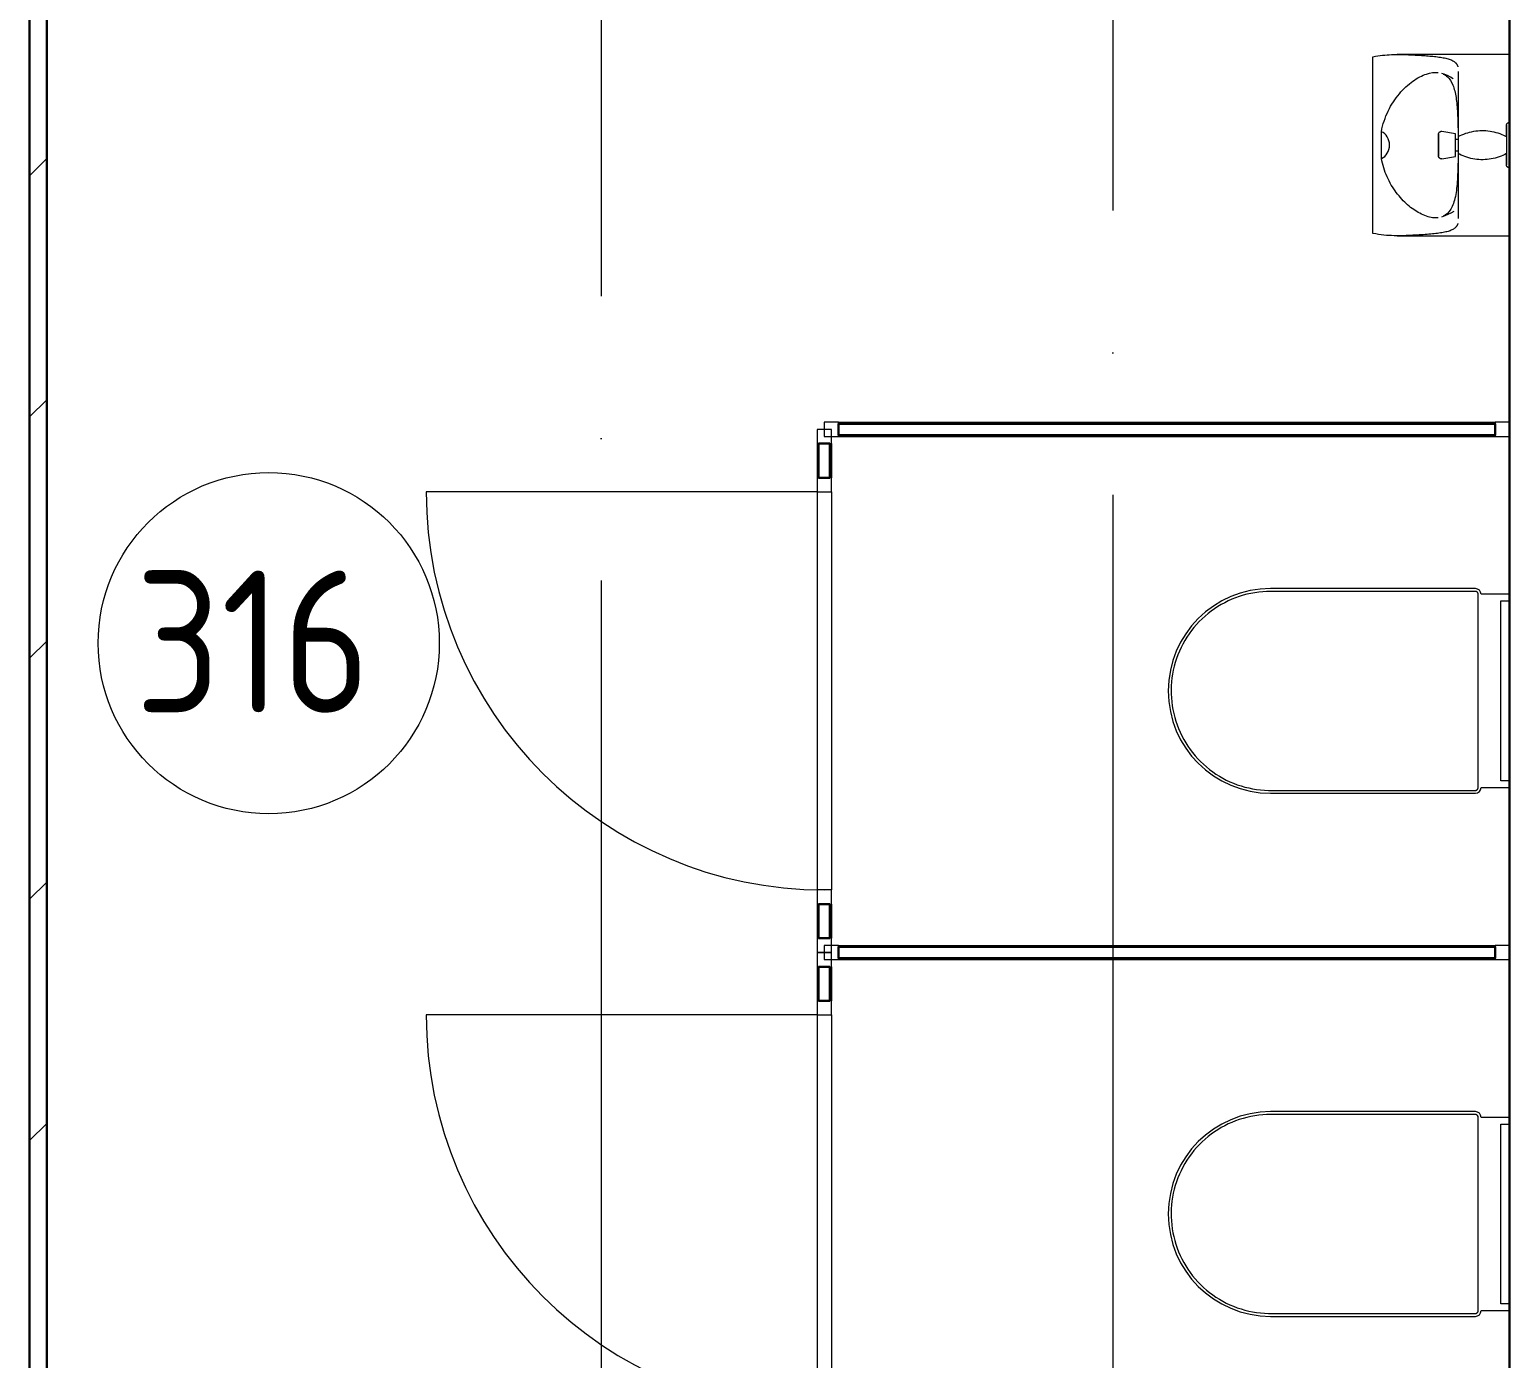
# Model space of a CAD drawing. Header units: millimetres. Extents: x -88595 to 880822, y -1054509 to -148035.
# Drawn here: x 432058 to 434661, y -271871 to -269534 of the extents above; entities that cross this region are included whole.
import ezdxf

# ---------------------------------------------------------------- set-up
doc = ezdxf.new("R2010")
doc.units = ezdxf.units.MM
doc.linetypes.add('ADSK_Линия сетки', pattern=[25, 20, -2.5, 0, -2.5])
for name, color, linetype, lineweight in [('Витраж', 7, 'Continuous', 9), ('Двери', 7, 'Continuous', 9), ('Марки помещений', 7, 'Continuous', 20), ('Оборудование', 7, 'Continuous', 18), ('Оси', 7, 'Continuous', 9), ('Сантехника', 7, 'Continuous', 18), ('Стены внутренние', 7, 'Continuous', 18), ('Стены наружные', 7, 'Continuous', 18), ('Стены разрез', 7, 'Continuous', 30)]:
    doc.layers.add(name, color=color, linetype=linetype, lineweight=lineweight)
doc.styles.add('GOST Common_2', font='GOST_Common.ttf', dxfattribs={"width": 0.9, "height": 350})

# ---------------------------------------------------------------- blocks, each defined once
blk = doc.blocks.new('3 этаж')
at = {"layer": 'Витраж', "lineweight": 18, "extrusion": (0, 0, -1)}
for p, q in [((445348.9, 656188.9), (445323.9, 656188.9)), ((445323.9, 656188.9), (445323.9, 656163.9)), ((445361.4, 656201.4), (445336.4, 656201.4)), ((445336.4, 656201.4), (445336.4, 656176.4)), ((445348.9, 656163.9), (445348.9, 656188.9)), ((445361.4, 656176.4), (445361.4, 656201.4)), ((445323.9, 656163.9), (445348.9, 656163.9)), ((445336.4, 656176.4), (445361.4, 656176.4)), ((445348.9, 656103.9), (445323.9, 656103.9)), ((445323.9, 656103.9), (445323.9, 656078.9)), ((445348.9, 656078.9), (445348.9, 656103.9)), ((445323.9, 656078.9), (445348.9, 656078.9)), ((445348.9, 655378.9), (445323.9, 655378.9)), ((445323.9, 655378.9), (445323.9, 655353.9)), ((445323.9, 655353.9), (445348.9, 655353.9)), ((445348.9, 655353.9), (445348.9, 655378.9)), ((445361.4, 655281.4), (445336.4, 655281.4)), ((445336.4, 655281.4), (445336.4, 655256.4)), ((445361.4, 655256.4), (445361.4, 655281.4)), ((445348.9, 655268.9), (445323.9, 655268.9)), ((445323.9, 655268.9), (445323.9, 655243.9)), ((445336.4, 655256.4), (445361.4, 655256.4)), ((445348.9, 655243.9), (445348.9, 655268.9)), ((445323.9, 655243.9), (445348.9, 655243.9)), ((445348.9, 655183.9), (445323.9, 655183.9)), ((445323.9, 655183.9), (445323.9, 655158.9)), ((445348.9, 655158.9), (445348.9, 655183.9)), ((445323.9, 655158.9), (445348.9, 655158.9))]:
    blk.add_line(p, q, dxfattribs=at)
at = {"layer": 'Витраж'}
for p, q in [((445361.4, 656201.4), (446516.4, 656201.4)), ((445323.9, 656163.9), (445323.9, 656103.9)), ((445348.9, 656163.9), (445348.9, 656103.9)), ((445361.4, 656176.4), (446516.4, 656176.4)), ((445323.9, 656078.9), (445323.9, 655378.9)), ((445348.9, 656078.9), (445348.9, 655378.9)), ((445323.9, 655353.9), (445323.9, 655293.9)), ((445348.9, 655353.9), (445348.9, 655293.9)), ((445361.4, 655281.4), (446516.4, 655281.4)), ((445361.4, 655256.4), (446516.4, 655256.4)), ((445323.9, 655243.9), (445323.9, 655183.9)), ((445348.9, 655243.9), (445348.9, 655183.9)), ((445323.9, 655158.9), (445323.9, 654458.9)), ((445348.9, 655158.9), (445348.9, 654458.9))]:
    blk.add_line(p, q, dxfattribs=at)
at = {"layer": 'Витраж', "lineweight": 18}
for p, q in [((446541.4, 656201.4), (446516.4, 656201.4)), ((446516.4, 656201.4), (446516.4, 656176.4)), ((446541.4, 656176.4), (446541.4, 656201.4)), ((446516.4, 656176.4), (446541.4, 656176.4)), ((445348.9, 655293.9), (445323.9, 655293.9)), ((445323.9, 655293.9), (445323.9, 655268.9)), ((445348.9, 655268.9), (445348.9, 655293.9)), ((446541.4, 655281.4), (446516.4, 655281.4)), ((446516.4, 655281.4), (446516.4, 655256.4)), ((446541.4, 655256.4), (446541.4, 655281.4)), ((445323.9, 655268.9), (445348.9, 655268.9)), ((446516.4, 655256.4), (446541.4, 655256.4))]:
    blk.add_line(p, q, dxfattribs=at)
at = {"layer": 'Двери'}
for p, q in [((445323.9, 656078.9), (444636.4, 656078.9)), ((445323.9, 655158.9), (444636.4, 655158.9))]:
    blk.add_line(p, q, dxfattribs=at)
for centre in [(445336.4, 656078.9), (445336.4, 655158.9)]:
    blk.add_arc(centre, 700, 180, 270, dxfattribs=at)
at = {"layer": 'Марки помещений'}
blk.add_circle((444359.4, 655812.9), 300, dxfattribs=at)
at = {"layer": 'Оси', "linetype": 'ADSK_Линия сетки', "ltscale": 100}
for p, q in [((444943.9, 695924.5), (444943.9, 629947.7)), ((445843.9, 661073.9), (445843.9, 631217.7))]:
    blk.add_line(p, q, dxfattribs=at)
at = {"layer": 'Сантехника'}
for p, q in [((446301.4, 656533.4), (446301.4, 656844.4)), ((446541.4, 656848.3), (446344.2, 656848.3)), ((446451.2, 656798.9), (446451.2, 656697.5)), ((446316.2, 656688.9), (446316.2, 656712.4)), ((446446.4, 656708.9), (446422.7, 656713)), ((446446.4, 656688.9), (446446.4, 656708.9)), ((446451, 656712.7), (446451, 656697.5)), ((446316.2, 656665.3), (446316.2, 656688.9)), ((446451.4, 656698.9), (446446.4, 656698.9)), ((446446.4, 656668.9), (446446.4, 656688.9)), ((446451.4, 656703.9), (446451.4, 656688.9)), ((446451.4, 656688.9), (446451.4, 656673.9)), ((446422.7, 656664.7), (446446.4, 656668.9)), ((446446.4, 656678.9), (446451.4, 656678.9)), ((446451, 656680.2), (446451, 656665)), ((446451.2, 656680.2), (446451.2, 656578.9)), ((446344.2, 656529.4), (446541.4, 656529.4)), ((446481.4, 655908.9), (446121.4, 655908.9)), ((446481.4, 655903.9), (446121.4, 655903.9)), ((446486.4, 655558.9), (446486.4, 655898.9)), ((446541.4, 655898.9), (446491.4, 655898.9)), ((446526.4, 655570.7), (446526.4, 655887.1)), ((446526.4, 655887.1), (446541.4, 655887.1)), ((446541.4, 655570.7), (446526.4, 655570.7)), ((446121.4, 655553.9), (446481.4, 655553.9)), ((446121.4, 655548.9), (446481.4, 655548.9)), ((446491.4, 655558.9), (446541.4, 655558.9)), ((446481.4, 654988.9), (446121.4, 654988.9)), ((446481.4, 654983.9), (446121.4, 654983.9)), ((446486.4, 654638.9), (446486.4, 654978.9)), ((446541.4, 654978.9), (446491.4, 654978.9)), ((446526.4, 654650.7), (446526.4, 654967.1)), ((446526.4, 654967.1), (446541.4, 654967.1)), ((446541.4, 654650.7), (446526.4, 654650.7)), ((446121.4, 654633.9), (446481.4, 654633.9)), ((446121.4, 654628.9), (446481.4, 654628.9)), ((446491.4, 654638.9), (446541.4, 654638.9))]:
    blk.add_line(p, q, dxfattribs=at)
at = {"layer": 'Сантехника', "flags": 128}
for points in [[(446442.7, 656805.7), (446437.6, 656808.5), (446432.2, 656811.1), (446426.7, 656813.4), (446422.6, 656814.9)], [(446416.8, 656708.1), (446416.8, 656708.3), (446416.8, 656708.5), (446416.9, 656708.7), (446416.9, 656708.9), (446416.9, 656709.1), (446417, 656709.3), (446417, 656709.5), (446417.1, 656709.7), (446417.1, 656709.9), (446417.2, 656710.1), (446417.3, 656710.2), (446417.4, 656710.4), (446417.5, 656710.6), (446417.6, 656710.8), (446417.7, 656710.9), (446417.8, 656711.1), (446417.9, 656711.3), (446418.1, 656711.4), (446418.2, 656711.6), (446418.3, 656711.7), (446418.5, 656711.8), (446418.6, 656712), (446418.8, 656712.1), (446419, 656712.2), (446419.1, 656712.3), (446419.3, 656712.4), (446419.5, 656712.5), (446419.6, 656712.6), (446419.8, 656712.7), (446420, 656712.8), (446420.2, 656712.8), (446420.4, 656712.9), (446420.6, 656713), (446420.8, 656713), (446421, 656713), (446421.2, 656713.1), (446421.4, 656713.1), (446421.6, 656713.1), (446421.8, 656713.1), (446422, 656713.1), (446422.2, 656713.1), (446422.4, 656713.1), (446422.6, 656713.1), (446422.7, 656713)], [(446416.8, 656688.9), (446416.8, 656689.6), (446416.8, 656690.4), (446416.8, 656691.2), (446416.8, 656691.9), (446416.8, 656692.7), (446416.8, 656693.4), (446416.8, 656694.2), (446416.8, 656694.9), (446416.8, 656695.6), (446416.8, 656696.4), (446416.8, 656697.1), (446416.8, 656697.7), (446416.8, 656698.4), (446416.8, 656699.1), (446416.8, 656699.7), (446416.8, 656700.4), (446416.8, 656701), (446416.8, 656701.6), (446416.8, 656702.1), (446416.8, 656702.7), (446416.8, 656703.2), (446416.8, 656703.7), (446416.8, 656704.2), (446416.8, 656704.6), (446416.8, 656705.1), (446416.8, 656705.5), (446416.8, 656705.8), (446416.8, 656706.2), (446416.8, 656706.5), (446416.8, 656706.8), (446416.8, 656707.1), (446416.8, 656707.3), (446416.8, 656707.5), (446416.8, 656707.7), (446416.8, 656707.8), (446416.8, 656707.9), (446416.8, 656708), (446416.8, 656708.1), (446416.8, 656708.1)], [(446416.8, 656708.1), (446416.8, 656708.1), (446416.8, 656708), (446416.8, 656708), (446416.8, 656707.9), (446416.8, 656707.7), (446416.8, 656707.6), (446416.8, 656707.4), (446416.8, 656707.1), (446416.8, 656706.9), (446416.8, 656706.6), (446416.8, 656706.3), (446416.8, 656705.9), (446416.8, 656705.6), (446416.8, 656705.2), (446416.8, 656704.7), (446416.8, 656704.3), (446416.8, 656703.8), (446416.8, 656703.3), (446416.8, 656702.8), (446416.8, 656702.3), (446416.8, 656701.7), (446416.8, 656701.1), (446416.8, 656700.5), (446416.8, 656699.9), (446416.8, 656699.3), (446416.8, 656698.6), (446416.8, 656697.9), (446416.8, 656697.2), (446416.8, 656696.5), (446416.8, 656695.8), (446416.8, 656695.1), (446416.8, 656694.4), (446416.8, 656693.6), (446416.8, 656692.9), (446416.8, 656692.1), (446416.8, 656691.4), (446416.8, 656690.6), (446416.8, 656689.8), (446416.8, 656689.1), (446416.8, 656688.9)], [(446451.4, 656703.9), (446454.6, 656705.5), (446457.8, 656707), (446461.2, 656708.4), (446464.5, 656709.6), (446468, 656710.7), (446471.4, 656711.7), (446474.9, 656712.5), (446478.5, 656713.2), (446482, 656713.7), (446485.6, 656714.1), (446489.2, 656714.4), (446492.8, 656714.5), (446496.4, 656714.5), (446500, 656714.3), (446503.6, 656714), (446507.2, 656713.5), (446510.7, 656712.9), (446514.2, 656712.2), (446517.7, 656711.3), (446521.2, 656710.3), (446524.6, 656709.1), (446527.9, 656707.8), (446531.2, 656706.4), (446534.5, 656704.8), (446536.4, 656703.9)], [(446536.4, 656723.9), (446536.4, 656724.1), (446536.4, 656724.3), (446536.4, 656724.5), (446536.4, 656724.7), (446536.5, 656724.9), (446536.5, 656725), (446536.6, 656725.2), (446536.6, 656725.4), (446536.7, 656725.6), (446536.8, 656725.8), (446536.8, 656726), (446536.9, 656726.2), (446537, 656726.3), (446537.1, 656726.5), (446537.2, 656726.7), (446537.4, 656726.8), (446537.5, 656727), (446537.6, 656727.2), (446537.7, 656727.3), (446537.9, 656727.4), (446538, 656727.6), (446538.2, 656727.7), (446538.3, 656727.8), (446538.5, 656728), (446538.7, 656728.1), (446538.8, 656728.2), (446539, 656728.3), (446539.2, 656728.4), (446539.4, 656728.4), (446539.6, 656728.5), (446539.7, 656728.6), (446539.9, 656728.7), (446540.1, 656728.7), (446540.3, 656728.7), (446540.5, 656728.8), (446540.7, 656728.8), (446540.9, 656728.8), (446541.1, 656728.9), (446541.3, 656728.9), (446541.4, 656728.9)], [(446536.4, 656705), (446536.4, 656706.3), (446536.4, 656707.5), (446536.4, 656708.6), (446536.4, 656709.8), (446536.4, 656710.9), (446536.4, 656711.9), (446536.4, 656713), (446536.4, 656714), (446536.4, 656714.9), (446536.4, 656715.8), (446536.4, 656716.7), (446536.4, 656717.5), (446536.4, 656718.3), (446536.4, 656719), (446536.4, 656719.7), (446536.4, 656720.4), (446536.4, 656720.9), (446536.4, 656721.5), (446536.4, 656722), (446536.4, 656722.4), (446536.4, 656722.8), (446536.4, 656723.1), (446536.4, 656723.4), (446536.4, 656723.6), (446536.4, 656723.7), (446536.4, 656723.8), (446536.4, 656723.9)], [(446536.4, 656723.9), (446536.4, 656723.8), (446536.4, 656723.7), (446536.4, 656723.6), (446536.4, 656723.4), (446536.4, 656723.2), (446536.4, 656722.9), (446536.4, 656722.5), (446536.4, 656722.1), (446536.4, 656721.6), (446536.4, 656721.1), (446536.4, 656720.5), (446536.4, 656719.9), (446536.4, 656719.2), (446536.4, 656718.5), (446536.4, 656717.7), (446536.4, 656716.9), (446536.4, 656716.1), (446536.4, 656715.2), (446536.4, 656714.2), (446536.4, 656713.2), (446536.4, 656712.2), (446536.4, 656711.2), (446536.4, 656710.1), (446536.4, 656708.9), (446536.4, 656707.8), (446536.4, 656706.6), (446536.4, 656705.4), (446536.4, 656704.1), (446536.4, 656702.8), (446536.4, 656701.5), (446536.4, 656700.2), (446536.4, 656698.9), (446536.4, 656697.5), (446536.4, 656696.2), (446536.4, 656694.8), (446536.4, 656693.4), (446536.4, 656692), (446536.4, 656690.6), (446536.4, 656689.2), (446536.4, 656688.9)], [(446416.8, 656688.9), (446416.8, 656688.1), (446416.8, 656687.3), (446416.8, 656686.6), (446416.8, 656685.8), (446416.8, 656685), (446416.8, 656684.3), (446416.8, 656683.5), (446416.8, 656682.8), (446416.8, 656682.1), (446416.8, 656681.4), (446416.8, 656680.7), (446416.8, 656680), (446416.8, 656679.3), (446416.8, 656678.6), (446416.8, 656678), (446416.8, 656677.4), (446416.8, 656676.8), (446416.8, 656676.2), (446416.8, 656675.6), (446416.8, 656675.1), (446416.8, 656674.5), (446416.8, 656674), (446416.8, 656673.5), (446416.8, 656673.1), (446416.8, 656672.7), (446416.8, 656672.3), (446416.8, 656671.9), (446416.8, 656671.5), (446416.8, 656671.2), (446416.8, 656670.9), (446416.8, 656670.7), (446416.8, 656670.4), (446416.8, 656670.2), (446416.8, 656670), (446416.8, 656669.9), (446416.8, 656669.8), (446416.8, 656669.7), (446416.8, 656669.6), (446416.8, 656669.6)], [(446416.8, 656669.6), (446416.8, 656669.6), (446416.8, 656669.7), (446416.8, 656669.7), (446416.8, 656669.9), (446416.8, 656670), (446416.8, 656670.2), (446416.8, 656670.4), (446416.8, 656670.6), (446416.8, 656670.8), (446416.8, 656671.1), (446416.8, 656671.4), (446416.8, 656671.8), (446416.8, 656672.2), (446416.8, 656672.6), (446416.8, 656673), (446416.8, 656673.4), (446416.8, 656673.9), (446416.8, 656674.4), (446416.8, 656674.9), (446416.8, 656675.4), (446416.8, 656676), (446416.8, 656676.6), (446416.8, 656677.2), (446416.8, 656677.8), (446416.8, 656678.5), (446416.8, 656679.1), (446416.8, 656679.8), (446416.8, 656680.5), (446416.8, 656681.2), (446416.8, 656681.9), (446416.8, 656682.6), (446416.8, 656683.3), (446416.8, 656684.1), (446416.8, 656684.8), (446416.8, 656685.6), (446416.8, 656686.3), (446416.8, 656687.1), (446416.8, 656687.9), (446416.8, 656688.7), (446416.8, 656688.9)], [(446536.4, 656688.9), (446536.4, 656687.5), (446536.4, 656686.1), (446536.4, 656684.7), (446536.4, 656683.3), (446536.4, 656681.9), (446536.4, 656680.5), (446536.4, 656679.2), (446536.4, 656677.9), (446536.4, 656676.5), (446536.4, 656675.2), (446536.4, 656674), (446536.4, 656672.7), (446536.4, 656671.5), (446536.4, 656670.3), (446536.4, 656669.1), (446536.4, 656668), (446536.4, 656666.9), (446536.4, 656665.8), (446536.4, 656664.7), (446536.4, 656663.8), (446536.4, 656662.8), (446536.4, 656661.9), (446536.4, 656661), (446536.4, 656660.2), (446536.4, 656659.4), (446536.4, 656658.7), (446536.4, 656658), (446536.4, 656657.4), (446536.4, 656656.8), (446536.4, 656656.2), (446536.4, 656655.8), (446536.4, 656655.3), (446536.4, 656655), (446536.4, 656654.6), (446536.4, 656654.4), (446536.4, 656654.2), (446536.4, 656654), (446536.4, 656653.9), (446536.4, 656653.9)], [(446422.7, 656664.7), (446422.5, 656664.7), (446422.3, 656664.6), (446422.1, 656664.6), (446421.9, 656664.6), (446421.7, 656664.6), (446421.5, 656664.6), (446421.3, 656664.6), (446421.1, 656664.7), (446420.9, 656664.7), (446420.7, 656664.7), (446420.5, 656664.8), (446420.3, 656664.8), (446420.1, 656664.9), (446419.9, 656665), (446419.8, 656665.1), (446419.6, 656665.1), (446419.4, 656665.2), (446419.2, 656665.3), (446419.1, 656665.4), (446418.9, 656665.6), (446418.7, 656665.7), (446418.6, 656665.8), (446418.4, 656665.9), (446418.3, 656666.1), (446418.1, 656666.2), (446418, 656666.4), (446417.9, 656666.5), (446417.8, 656666.7), (446417.7, 656666.8), (446417.5, 656667), (446417.4, 656667.2), (446417.4, 656667.4), (446417.3, 656667.5), (446417.2, 656667.7), (446417.1, 656667.9), (446417.1, 656668.1), (446417, 656668.3), (446416.9, 656668.5), (446416.9, 656668.7), (446416.9, 656668.9), (446416.9, 656669.1), (446416.8, 656669.3), (446416.8, 656669.5), (446416.8, 656669.6)], [(446536.4, 656673.9), (446533.2, 656672.2), (446529.9, 656670.7), (446526.6, 656669.3), (446523.2, 656668.1), (446519.8, 656667), (446516.3, 656666), (446512.8, 656665.2), (446509.3, 656664.5), (446505.7, 656664), (446502.1, 656663.6), (446498.5, 656663.3), (446494.9, 656663.2), (446491.3, 656663.2), (446487.7, 656663.4), (446484.1, 656663.7), (446480.6, 656664.2), (446477, 656664.8), (446473.5, 656665.5), (446470, 656666.4), (446466.6, 656667.4), (446463.2, 656668.6), (446459.8, 656669.9), (446456.5, 656671.3), (446453.3, 656672.9), (446451.4, 656673.9)], [(446536.4, 656653.9), (446536.4, 656653.9), (446536.4, 656654), (446536.4, 656654.1), (446536.4, 656654.3), (446536.4, 656654.6), (446536.4, 656654.9), (446536.4, 656655.2), (446536.4, 656655.6), (446536.4, 656656.1), (446536.4, 656656.6), (446536.4, 656657.2), (446536.4, 656657.8), (446536.4, 656658.5), (446536.4, 656659.2), (446536.4, 656660), (446536.4, 656660.8), (446536.4, 656661.6), (446536.4, 656662.5), (446536.4, 656663.5), (446536.4, 656664.5), (446536.4, 656665.5), (446536.4, 656666.6), (446536.4, 656667.7), (446536.4, 656668.8), (446536.4, 656669.9), (446536.4, 656671.1), (446536.4, 656672.4), (446536.4, 656673.6)], [(446541.4, 656648.9), (446541.2, 656648.9), (446541, 656648.9), (446540.8, 656648.9), (446540.6, 656648.9), (446540.4, 656649), (446540.2, 656649), (446540, 656649.1), (446539.8, 656649.1), (446539.6, 656649.2), (446539.4, 656649.3), (446539.2, 656649.3), (446539.1, 656649.4), (446538.9, 656649.5), (446538.7, 656649.6), (446538.5, 656649.7), (446538.4, 656649.8), (446538.2, 656650), (446538.1, 656650.1), (446537.9, 656650.2), (446537.8, 656650.4), (446537.6, 656650.5), (446537.5, 656650.7), (446537.4, 656650.8), (446537.3, 656651), (446537.2, 656651.2), (446537.1, 656651.3), (446537, 656651.5), (446536.9, 656651.7), (446536.8, 656651.9), (446536.7, 656652), (446536.6, 656652.2), (446536.6, 656652.4), (446536.5, 656652.6), (446536.5, 656652.8), (446536.4, 656653), (446536.4, 656653.2), (446536.4, 656653.4), (446536.4, 656653.6), (446536.4, 656653.8), (446536.4, 656653.9)], [(446422.6, 656562.8), (446428.2, 656565), (446433.7, 656567.4), (446439, 656570), (446444.2, 656572.8)], [(446121.4, 655903.9), (446114.4, 655903.7), (446107.4, 655903.3), (446100.4, 655902.6), (446093.5, 655901.6), (446086.6, 655900.4), (446079.8, 655898.9), (446073, 655897.1), (446066.3, 655895), (446059.7, 655892.7), (446053.2, 655890.1), (446046.8, 655887.2), (446040.6, 655884.1), (446034.4, 655880.8), (446028.4, 655877.2), (446022.6, 655873.3), (446016.9, 655869.3), (446011.3, 655865), (446006, 655860.4), (446000.8, 655855.7), (445995.8, 655850.8), (445991.1, 655845.7), (445986.5, 655840.4), (445982.1, 655834.9), (445978, 655829.2), (445974.1, 655823.4), (445970.4, 655817.5), (445967, 655811.4), (445963.8, 655805.1), (445960.9, 655798.8), (445958.3, 655792.3), (445955.9, 655785.7), (445953.7, 655779.1), (445951.8, 655772.3), (445950.2, 655765.5), (445948.9, 655758.6), (445947.9, 655751.7), (445947.1, 655744.8), (445946.6, 655737.8), (445946.4, 655730.8), (445946.4, 655723.8), (445946.8, 655716.8), (445947.4, 655709.8), (445948.3, 655702.9), (445949.5, 655696), (445950.9, 655689.1), (445952.7, 655682.3), (445954.7, 655675.6), (445956.9, 655669), (445959.5, 655662.5), (445962.2, 655656.1), (445965.3, 655649.8), (445968.6, 655643.6), (445972.1, 655637.5), (445975.9, 655631.6), (445979.9, 655625.9), (445984.1, 655620.3), (445988.6, 655614.9), (445993.2, 655609.7), (445998.1, 655604.7), (446003.2, 655599.8), (446008.4, 655595.2), (446013.9, 655590.8), (446019.5, 655586.6), (446025.2, 655582.7), (446031.2, 655578.9), (446037.2, 655575.4), (446043.4, 655572.2), (446049.8, 655569.2), (446056.2, 655566.5), (446062.7, 655564), (446069.4, 655561.8), (446076.1, 655559.8), (446082.9, 655558.2), (446089.8, 655556.8), (446096.7, 655555.6), (446103.6, 655554.8), (446110.6, 655554.2), (446117.6, 655553.9), (446121.4, 655553.9)], [(446486.4, 655898.9), (446486.4, 655899.1), (446486.4, 655899.3), (446486.3, 655899.5), (446486.3, 655899.7), (446486.3, 655899.9), (446486.2, 655900.1), (446486.2, 655900.3), (446486.1, 655900.5), (446486, 655900.6), (446486, 655900.8), (446485.9, 655901), (446485.8, 655901.2), (446485.7, 655901.4), (446485.6, 655901.5), (446485.5, 655901.7), (446485.4, 655901.9), (446485.3, 655902), (446485.1, 655902.2), (446485, 655902.3), (446484.9, 655902.5), (446484.7, 655902.6), (446484.6, 655902.7), (446484.4, 655902.9), (446484.2, 655903), (446484.1, 655903.1), (446483.9, 655903.2), (446483.7, 655903.3), (446483.5, 655903.4), (446483.4, 655903.5), (446483.2, 655903.5), (446483, 655903.6), (446482.8, 655903.7), (446482.6, 655903.7), (446482.4, 655903.8), (446482.2, 655903.8), (446482, 655903.8), (446481.8, 655903.9), (446481.6, 655903.9), (446481.4, 655903.9), (446481.4, 655903.9)], [(446481.4, 655553.9), (446481.6, 655553.9), (446481.8, 655553.9), (446482, 655553.9), (446482.2, 655553.9), (446482.4, 655554), (446482.6, 655554), (446482.7, 655554.1), (446482.9, 655554.1), (446483.1, 655554.2), (446483.3, 655554.3), (446483.5, 655554.4), (446483.7, 655554.4), (446483.9, 655554.5), (446484, 655554.6), (446484.2, 655554.8), (446484.4, 655554.9), (446484.5, 655555), (446484.7, 655555.1), (446484.8, 655555.3), (446485, 655555.4), (446485.1, 655555.5), (446485.2, 655555.7), (446485.3, 655555.9), (446485.5, 655556), (446485.6, 655556.2), (446485.7, 655556.4), (446485.8, 655556.5), (446485.9, 655556.7), (446486, 655556.9), (446486, 655557.1), (446486.1, 655557.3), (446486.2, 655557.4), (446486.2, 655557.6), (446486.3, 655557.8), (446486.3, 655558), (446486.3, 655558.2), (446486.3, 655558.4), (446486.4, 655558.6), (446486.4, 655558.8), (446486.4, 655558.9)], [(446121.4, 654983.9), (446114.4, 654983.7), (446107.4, 654983.3), (446100.4, 654982.6), (446093.5, 654981.6), (446086.6, 654980.4), (446079.8, 654978.9), (446073, 654977.1), (446066.3, 654975), (446059.7, 654972.7), (446053.2, 654970.1), (446046.8, 654967.2), (446040.6, 654964.1), (446034.4, 654960.8), (446028.4, 654957.2), (446022.6, 654953.3), (446016.9, 654949.3), (446011.3, 654945), (446006, 654940.4), (446000.8, 654935.7), (445995.8, 654930.8), (445991.1, 654925.7), (445986.5, 654920.4), (445982.1, 654914.9), (445978, 654909.2), (445974.1, 654903.4), (445970.4, 654897.5), (445967, 654891.4), (445963.8, 654885.1), (445960.9, 654878.8), (445958.3, 654872.3), (445955.9, 654865.7), (445953.7, 654859.1), (445951.8, 654852.3), (445950.2, 654845.5), (445948.9, 654838.6), (445947.9, 654831.7), (445947.1, 654824.8), (445946.6, 654817.8), (445946.4, 654810.8), (445946.4, 654803.8), (445946.8, 654796.8), (445947.4, 654789.8), (445948.3, 654782.9), (445949.5, 654776), (445950.9, 654769.1), (445952.7, 654762.3), (445954.7, 654755.6), (445956.9, 654749), (445959.5, 654742.5), (445962.2, 654736.1), (445965.3, 654729.8), (445968.6, 654723.6), (445972.1, 654717.5), (445975.9, 654711.6), (445979.9, 654705.9), (445984.1, 654700.3), (445988.6, 654694.9), (445993.2, 654689.7), (445998.1, 654684.7), (446003.2, 654679.8), (446008.4, 654675.2), (446013.9, 654670.8), (446019.5, 654666.6), (446025.2, 654662.7), (446031.2, 654658.9), (446037.2, 654655.4), (446043.4, 654652.2), (446049.8, 654649.2), (446056.2, 654646.5), (446062.7, 654644), (446069.4, 654641.8), (446076.1, 654639.8), (446082.9, 654638.2), (446089.8, 654636.8), (446096.7, 654635.6), (446103.6, 654634.8), (446110.6, 654634.2), (446117.6, 654633.9), (446121.4, 654633.9)], [(446486.4, 654978.9), (446486.4, 654979.1), (446486.4, 654979.3), (446486.3, 654979.5), (446486.3, 654979.7), (446486.3, 654979.9), (446486.2, 654980.1), (446486.2, 654980.3), (446486.1, 654980.5), (446486, 654980.6), (446486, 654980.8), (446485.9, 654981), (446485.8, 654981.2), (446485.7, 654981.4), (446485.6, 654981.5), (446485.5, 654981.7), (446485.4, 654981.9), (446485.3, 654982), (446485.1, 654982.2), (446485, 654982.3), (446484.9, 654982.5), (446484.7, 654982.6), (446484.6, 654982.7), (446484.4, 654982.9), (446484.2, 654983), (446484.1, 654983.1), (446483.9, 654983.2), (446483.7, 654983.3), (446483.5, 654983.4), (446483.4, 654983.5), (446483.2, 654983.5), (446483, 654983.6), (446482.8, 654983.7), (446482.6, 654983.7), (446482.4, 654983.8), (446482.2, 654983.8), (446482, 654983.8), (446481.8, 654983.9), (446481.6, 654983.9), (446481.4, 654983.9), (446481.4, 654983.9)], [(446481.4, 654633.9), (446481.6, 654633.9), (446481.8, 654633.9), (446482, 654633.9), (446482.2, 654633.9), (446482.4, 654634), (446482.6, 654634), (446482.7, 654634.1), (446482.9, 654634.1), (446483.1, 654634.2), (446483.3, 654634.3), (446483.5, 654634.4), (446483.7, 654634.4), (446483.9, 654634.5), (446484, 654634.6), (446484.2, 654634.8), (446484.4, 654634.9), (446484.5, 654635), (446484.7, 654635.1), (446484.8, 654635.3), (446485, 654635.4), (446485.1, 654635.5), (446485.2, 654635.7), (446485.3, 654635.9), (446485.5, 654636), (446485.6, 654636.2), (446485.7, 654636.4), (446485.8, 654636.5), (446485.9, 654636.7), (446486, 654636.9), (446486, 654637.1), (446486.1, 654637.3), (446486.2, 654637.4), (446486.2, 654637.6), (446486.3, 654637.8), (446486.3, 654638), (446486.3, 654638.2), (446486.3, 654638.4), (446486.4, 654638.6), (446486.4, 654638.8), (446486.4, 654638.9)]]:
    blk.add_lwpolyline(points, dxfattribs=at)
at = {"layer": 'Сантехника'}
for centre, radius, start, end in [((446121.4, 655728.9), 180, 90, 270), ((446121.4, 655728.9), 175, 90, 90.9078), ((446121.4, 655728.9), 175, 90, 90.9078), ((446481.4, 655898.9), 10, 0, 90), ((446481.4, 655898.9), 5, 60, 90), ((446481.4, 655898.9), 5, 60, 90), ((446481.4, 655898.9), 5, 60, 75), ((446481.4, 655898.9), 5, 0, 30), ((446481.4, 655898.9), 5, 0, 30), ((446481.4, 655898.9), 5, 0, 30), ((446121.4, 655728.9), 175, 269.0922, 270), ((446121.4, 655728.9), 175, 269.0922, 270), ((446481.4, 655558.9), 10, 270, 0), ((446481.4, 655558.9), 5, 270, 300), ((446481.4, 655558.9), 5, 270, 300), ((446481.4, 655558.9), 5, 285, 300), ((446481.4, 655558.9), 5, 330, 0), ((446481.4, 655558.9), 5, 330, 0), ((446481.4, 655558.9), 5, 330, 0), ((446121.4, 654808.9), 180, 90, 270), ((446481.4, 654978.9), 10, 0, 90), ((446121.4, 654808.9), 175, 90, 90.9078), ((446121.4, 654808.9), 175, 90, 90.9078), ((446481.4, 654978.9), 5, 60, 90), ((446481.4, 654978.9), 5, 60, 90), ((446481.4, 654978.9), 5, 60, 75), ((446481.4, 654978.9), 5, 0, 30), ((446481.4, 654978.9), 5, 0, 30), ((446481.4, 654978.9), 5, 0, 30), ((446121.4, 654808.9), 175, 269.0922, 270), ((446121.4, 654808.9), 175, 269.0922, 270), ((446481.4, 654638.9), 10, 270, 0), ((446481.4, 654638.9), 5, 270, 300), ((446481.4, 654638.9), 5, 270, 300), ((446481.4, 654638.9), 5, 285, 300), ((446481.4, 654638.9), 5, 330, 0), ((446481.4, 654638.9), 5, 330, 0), ((446481.4, 654638.9), 5, 330, 0)]:
    blk.add_arc(centre, radius, start, end, dxfattribs=at)
for major_axis, start_param, end_param in [((0, 25), 4.712389, 5.943447), ((0, -25), 0.339739, 1.570796)]:
    blk.add_ellipse((446309, 656688.9), major_axis=major_axis, ratio=0.859293, start_param=start_param, end_param=end_param, dxfattribs=at)
for points, knots in [([(446301.4, 656844.4), (446307, 656845.4), (446318.2, 656847.1), (446331.5, 656848.1), (446341.8, 656848.4), (446349.3, 656848.3), (446356.6, 656848.1), (446363.8, 656847.9), (446370.7, 656847.6), (446379.6, 656847.1), (446390.1, 656846.5), (446401.6, 656845.6), (446412.6, 656844.5), (446422.7, 656843.1), (446431.6, 656841.2), (446439, 656838.9), (446443.7, 656836.3), (446446.3, 656834.2), (446447.5, 656832.8), (446448.4, 656831.7), (446449.1, 656830.6), (446449.7, 656829.5), (446450.2, 656828.4), (446450.4, 656827.5), (446450.6, 656827), (446450.6, 656826.8), (446450.7, 656826.6)], [-1, -1, -1, -1, -0.9416667, -0.8833333, -0.8541667, -0.825, -0.7958333, -0.7666667, -0.7375, -0.7083333, -0.65, -0.5916667, -0.5333333, -0.4666667, -0.4, -0.3333333, -0.2666667, -0.2333333, -0.2166667, -0.2, -0.1833333, -0.1666667, -0.15, -0.1416667, -0.1375, -0.1333333, -0.1333333, -0.1333333, -0.1333333]), ([(446316.2, 656712.4), (446317.4, 656718.9), (446320.6, 656731.4), (446327.8, 656749.1), (446337, 656765.2), (446351.2, 656784.2), (446371.4, 656802.8), (446395.8, 656815.6), (446410.1, 656817.3), (446416.3, 656816.5)], [0, 0, 0, 0, 0.0526316, 0.1052632, 0.1578947, 0.2105263, 0.3157895, 0.4210526, 0.5263158, 0.5263158, 0.5263158, 0.5263158]), ([(446425, 656813.9), (446427.7, 656812.7), (446434.5, 656808), (446442.6, 656795.3), (446448, 656773.5), (446450, 656750.2), (446450.7, 656729.3), (446450.9, 656718.4), (446451, 656712.7)], [0.5789474, 0.5789474, 0.5789474, 0.5789474, 0.6315789, 0.7236842, 0.8157895, 0.9078947, 0.9539474, 1, 1, 1, 1]), ([(446451.4, 656818.1), (446451.4, 656818), (446451.4, 656817.7), (446451.4, 656817.1), (446451.4, 656816), (446451.3, 656814.4), (446451.3, 656812.2), (446451.3, 656809.1), (446451.2, 656804.8), (446451.2, 656800.9), (446451.2, 656798.9)], [-0.06666667, -0.06666667, -0.06666667, -0.06666667, -0.06458333, -0.0625, -0.05833333, -0.05, -0.04166667, -0.03333333, -0.01666667, 0, 0, 0, 0]), ([(446416.3, 656561.2), (446413.2, 656560.8), (446403.2, 656560.8), (446384.8, 656567), (446362.2, 656582.6), (446341.8, 656604.5), (446327.9, 656627.8), (446319.9, 656648.7), (446317.2, 656659.6), (446316.2, 656665.3)], [0.4736842, 0.4736842, 0.4736842, 0.4736842, 0.5263158, 0.6315789, 0.7236842, 0.8157895, 0.9078947, 0.9539474, 1, 1, 1, 1]), ([(446451, 656665), (446450.9, 656658.5), (446450.7, 656646.1), (446449.9, 656628.4), (446448.6, 656612.3), (446445.7, 656593.3), (446439.3, 656574.8), (446430.4, 656566.3), (446425, 656563.8)], [0, 0, 0, 0, 0.0526316, 0.1052632, 0.1578947, 0.2105263, 0.3157895, 0.4210526, 0.4210526, 0.4210526, 0.4210526]), ([(446451.2, 656578.9), (446451.2, 656575.8), (446451.2, 656571.5), (446451.3, 656566.6), (446451.3, 656563.3), (446451.4, 656561.1), (446451.4, 656559.9), (446451.4, 656559.6), (446451.4, 656559.5)], [-1, -1, -1, -1, -0.975, -0.9625, -0.95, -0.9375, -0.934375, -0.9328125, -0.9328125, -0.9328125, -0.9328125]), ([(446450.7, 656551.1), (446450.7, 656551.1), (446450.6, 656550.9), (446450.5, 656550.4), (446450.3, 656549.6), (446449.9, 656548.6), (446449.4, 656547.7), (446448.9, 656546.9), (446448.3, 656545.9), (446447.5, 656544.9), (446446.3, 656543.6), (446443.7, 656541.4), (446439, 656538.9), (446431.6, 656536.5), (446422.7, 656534.6), (446412.2, 656533.2), (446400.1, 656532), (446386.7, 656531), (446371.9, 656530.2), (446358.4, 656529.6), (446347.2, 656529.4), (446335.7, 656529.4), (446320.5, 656530.3), (446307.8, 656532.2), (446301.4, 656533.4)], [-0.8666667, -0.8666667, -0.8666667, -0.8666667, -0.865625, -0.8625, -0.85, -0.8375, -0.825, -0.8125, -0.8, -0.7833333, -0.7666667, -0.7333333, -0.6666667, -0.6, -0.5333333, -0.4666667, -0.4, -0.3333333, -0.2666667, -0.2, -0.1666667, -0.1333333, -0.0666667, 0, 0, 0, 0])]:
    blk.add_open_spline(points, degree=3, knots=knots, dxfattribs=at)
at = {"layer": 'Стены внутренние', "lineweight": 30}
blk.add_line((443938.9, 652368.9), (443938.9, 658373.9), dxfattribs=at)
at = {"layer": 'Стены наружные', "lineweight": 30}
for p, q in [((443968.9, 652398.9), (443968.9, 658343.9)), ((446541.4, 658343.9), (446541.4, 654348.9))]:
    blk.add_line(p, q, dxfattribs=at)
at = {"layer": 'Стены наружные', "linetype": 'Continuous', "lineweight": 9}
for p, q in [((443938.9, 656635.1), (443968.9, 656665.1)), ((443938.9, 656210.9), (443968.9, 656240.9)), ((443938.9, 655786.6), (443968.9, 655816.6)), ((443938.9, 655362.4), (443968.9, 655392.4)), ((443938.9, 654938.1), (443968.9, 654968.1))]:
    blk.add_line(p, q, dxfattribs=at)
at = {"layer": 'Стены разрез'}
for p, q in [((446516.4, 656198.9), (445361.4, 656198.9)), ((445361.4, 656198.9), (445361.4, 656178.9)), ((446516.4, 656178.9), (446516.4, 656198.9)), ((445346.4, 656163.9), (445326.4, 656163.9)), ((445326.4, 656163.9), (445326.4, 656103.9)), ((445346.4, 656103.9), (445346.4, 656163.9)), ((445361.4, 656178.9), (446516.4, 656178.9)), ((445326.4, 656103.9), (445346.4, 656103.9)), ((445346.4, 655353.9), (445326.4, 655353.9)), ((445326.4, 655353.9), (445326.4, 655293.9)), ((445346.4, 655293.9), (445346.4, 655353.9)), ((445326.4, 655293.9), (445346.4, 655293.9)), ((446516.4, 655278.9), (445361.4, 655278.9)), ((445361.4, 655278.9), (445361.4, 655258.9)), ((446516.4, 655258.9), (446516.4, 655278.9)), ((445361.4, 655258.9), (446516.4, 655258.9)), ((445346.4, 655243.9), (445326.4, 655243.9)), ((445326.4, 655243.9), (445326.4, 655183.9)), ((445346.4, 655183.9), (445346.4, 655243.9)), ((445326.4, 655183.9), (445346.4, 655183.9))]:
    blk.add_line(p, q, dxfattribs=at)
at = {"layer": 'Марки помещений', "style": 'GOST Common_2', "width": 0.9}
blk.add_text('316', height=250, dxfattribs=at).set_placement((444124.5, 655690.6))

msp = doc.modelspace()

# ---------------------------------------------------------------- block references
at = {"layer": 'Оборудование', "color": 5, "true_color": 0x0000ff}
msp.add_blockref('3 этаж', (-11880.6, -926425.8), dxfattribs=at)

doc.saveas('drawing.dxf')
